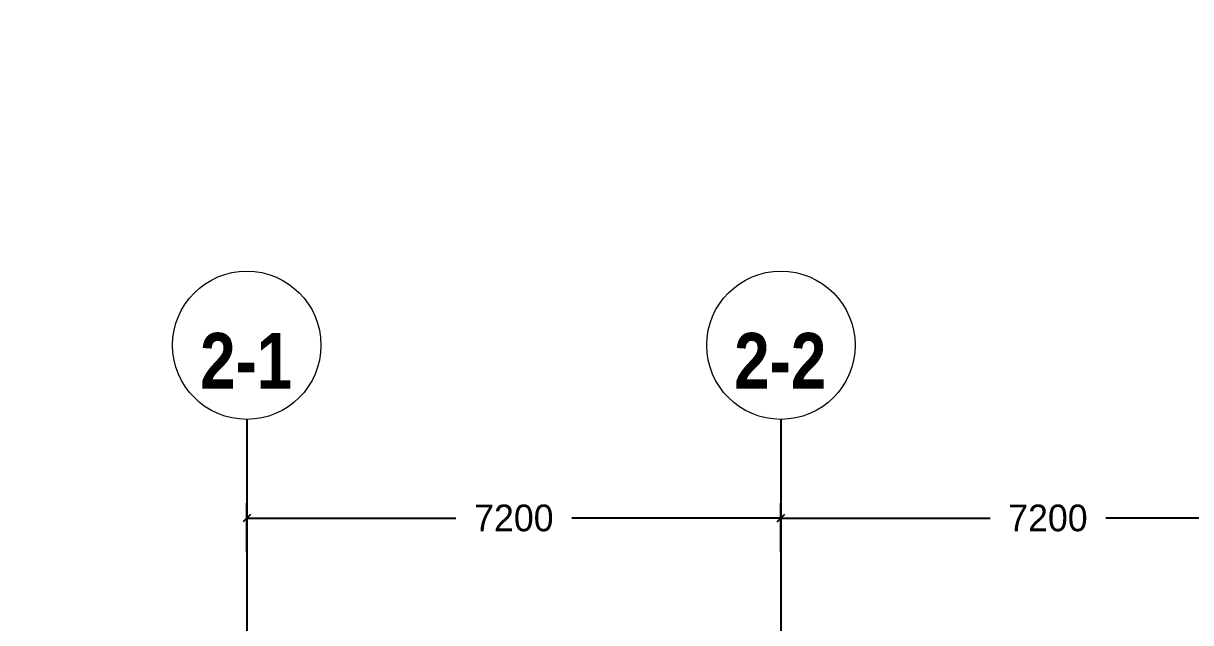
# Model space of a CAD drawing. Header units: millimetres. Extents: x -20146070 to 165023, y -3349561 to 35447.
# Drawn here: x -299211 to -283475, y -38784 to -30700 of the extents above; entities that cross this region are included whole.
import ezdxf
from ezdxf import colors
from ezdxf.entities.mleader import LeaderData, LeaderLine
from ezdxf.math import Vec2, Vec3

# ---------------------------------------------------------------- set-up
doc = ezdxf.new("R2010")
doc.units = ezdxf.units.MM
doc.header["$LTSCALE"] = 50
doc.header["$PDMODE"] = 35
doc.linetypes.add('CONTINOUS', pattern=[0])
doc.layers.get('Defpoints').update_dxf_attribs({"color": 8, "lineweight": 9})
for name, color, linetype in [('M_FIREALAM-_E-', 10, 'Continuous'), ('NW-DIM', 7, 'Continuous'), ('NW_GRID LINE', 8, 'Continuous')]:
    doc.layers.add(name, color=color, linetype=linetype)
doc.layers.add('S-_ANOTGRID_E', color=8, linetype='Continuous', lineweight=9)
doc.styles.add('Arial Narrow_B', font='ARIALNB.TTF', dxfattribs={"height": 750})
doc.styles.add('RomanS', font='romans__.ttf', dxfattribs={"width": 0.75, "height": 40})
doc.dimstyles.new('DI 200', dxfattribs={"dimscale": 2000, "dimtxt": 0.18, "dimasz": 0.05, "dimexe": 0.1, "dimexo": 0.065, "dimgap": 0.09, "dimtad": 0, "dimtih": 1, "dimtoh": 1, "dimdec": 0, "dimzin": 0, "dimdsep": 46, "dimtxsty": 'Standard', "dimblk": 'OBLIQUE', "dimcen": 0.09, "dimse2": 1, "dimadec": 0, "dimazin": 0, "dimtfac": 1, "dimtdec": 0, "dimtofl": 0, "dimtmove": 2, "dimatfit": 3, "dimldrblk": 'DOTBLANK', "dimfxl": 1, "dimtolj": 1, "dimtzin": 0, "dimarcsym": 0})

# ---------------------------------------------------------------- blocks, each defined once
blk = doc.blocks.new('Grid - 4 mm Dia-236334-BLK2 2ND STOREY DOOR SCHEDULE')
at = {"layer": 'S-_ANOTGRID_E'}
blk.add_circle((0, 0), 4, dxfattribs=at)
blk = doc.blocks.new('_Oblique')
at = {"color": 0, "linetype": 'ByBlock', "lineweight": -2}
blk.add_line((-0.5, -0.5), (0.5, 0.5), dxfattribs=at)
blk = doc.blocks.new('*D82')
at = {"layer": 'Defpoints', "color": 0, "transparency": 16777216}
for p in [(-288999, -37374), (-296199, -37963), (-288999, -37963)]:
    blk.add_point(p, dxfattribs=at)
at = {"layer": 'NW-DIM', "color": 0, "lineweight": -2, "transparency": 16777216}
for p, q in [((-296199, -37833), (-296199, -37174)), ((-296199, -37374), (-293379, -37374)), ((-288999, -37374), (-291819, -37374))]:
    blk.add_line(p, q, dxfattribs=at)
at = {"layer": 'NW-DIM', "color": 0, "lineweight": -2, "transparency": 16777216, "xscale": 100, "yscale": 100, "zscale": 100, "rotation": 180}
blk.add_blockref('_Oblique', (-296199, -37374), dxfattribs=at)
at = {"layer": 'NW-DIM', "color": 0, "lineweight": -2, "transparency": 16777216, "xscale": 100, "yscale": 100, "zscale": 100}
blk.add_blockref('_Oblique', (-288999, -37374), dxfattribs=at)
at = {"layer": 'NW-DIM', "color": 0, "transparency": 16777216, "insert": (-292599, -37374), "char_height": 360, "attachment_point": 5}
blk.add_mtext('\\A1;7200', dxfattribs=at)
blk = doc.blocks.new('_DotBlank')
at = {"color": 0, "linetype": 'ByBlock', "lineweight": -2}
blk.add_line((-0.5, 0), (-1, 0), dxfattribs=at)
blk.add_circle((0, 0), 0.5, dxfattribs=at)
blk = doc.blocks.new('*D83')
at = {"layer": 'Defpoints', "color": 0, "transparency": 16777216}
for p in [(-281799, -37374), (-281799, -37374), (-288999, -37963)]:
    blk.add_point(p, dxfattribs=at)
at = {"layer": 'NW-DIM', "color": 0, "lineweight": -2, "transparency": 16777216}
for p, q in [((-288999, -37833), (-288999, -37174)), ((-288999, -37374), (-286179, -37374)), ((-281799, -37374), (-284619, -37374))]:
    blk.add_line(p, q, dxfattribs=at)
at = {"layer": 'NW-DIM', "color": 0, "lineweight": -2, "transparency": 16777216, "xscale": 100, "yscale": 100, "zscale": 100, "rotation": 180}
blk.add_blockref('_Oblique', (-288999, -37374), dxfattribs=at)
at = {"layer": 'NW-DIM', "color": 0, "lineweight": -2, "transparency": 16777216, "xscale": 100, "yscale": 100, "zscale": 100}
blk.add_blockref('_Oblique', (-281799, -37374), dxfattribs=at)
at = {"layer": 'NW-DIM', "color": 0, "transparency": 16777216, "insert": (-285399, -37374), "char_height": 360, "attachment_point": 5}
blk.add_mtext('\\A1;7200', dxfattribs=at)
blk = doc.blocks.new('SMOKE_FC')
at = {"color": 7, "linetype": 'CONTINOUS'}
ml = blk.add_multileader_mtext('Standard', dxfattribs=at)
ml.set_content('{\\fArial|b0|i0|c0|p34;S}', color=7, style='RomanS')
ml.set_leader_properties(color=10)
ml.build(insert=Vec2(0, 0))
ml.multileader.update_dxf_attribs({"dogleg_length": 3.34, "arrow_head_size": 138.2, "scale": 50})
ctx = ml.context
ctx.base_point, ctx.scale, ctx.char_height, ctx.arrow_head_size, ctx.landing_gap_size, ctx.plane_origin = Vec3(10040043.2, 1663039.7), 50, 207.309, 138.2, 138.2, Vec3(10036641.4, 1659230.9)
notes = []
notes.append((ctx, [(0, (0, 0, 0), (0, 0), (1, 0), 1, [])]))
ctx.mtext.insert, ctx.mtext.flow_direction = Vec3(10040181.4, 1663145.2), 5
for ctx, leaders in notes:
    for number, flags, end, landing, length, lines in leaders:
        leader = LeaderData()
        leader.index, (leader.has_last_leader_line, leader.has_dogleg_vector, leader.attachment_direction) = number, flags
        leader.last_leader_point, leader.dogleg_vector, leader.dogleg_length = Vec3(end), Vec3(landing), length
        for number, points, colour, breaks in lines:
            line = LeaderLine()
            line.index, line.vertices, line.color, line.breaks = number, Vec3.list(points), colors.encode_raw_color(colour), breaks
            leader.lines.append(line)
        ctx.leaders.append(leader)
blk = doc.blocks.new('SMOKE')
at = {"color": 7, "linetype": 'CONTINOUS'}
ml = blk.add_multileader_mtext('Standard', dxfattribs=at)
ml.set_content('{\\fArial|b0|i0|c0|p34;S}', color=7, style='RomanS')
ml.set_leader_properties(color=10)
ml.build(insert=Vec2(0, 0))
ml.multileader.update_dxf_attribs({"dogleg_length": 3.34, "arrow_head_size": 171.1, "scale": 50})
ctx = ml.context
ctx.base_point, ctx.scale, ctx.char_height, ctx.arrow_head_size, ctx.landing_gap_size, ctx.plane_origin = Vec3(10040458.9, 1663039.1), 50, 256.669, 171.1, 171.1, Vec3(10036247.2, 1658323.4)
notes = []
notes.append((ctx, [(0, (0, 0, 0), (0, 0), (1, 0), 1, [])]))
ctx.mtext.insert, ctx.mtext.flow_direction = Vec3(10040630, 1663169.6), 5
for ctx, leaders in notes:
    for number, flags, end, landing, length, lines in leaders:
        leader = LeaderData()
        leader.index, (leader.has_last_leader_line, leader.has_dogleg_vector, leader.attachment_direction) = number, flags
        leader.last_leader_point, leader.dogleg_vector, leader.dogleg_length = Vec3(end), Vec3(landing), length
        for number, points, colour, breaks in lines:
            line = LeaderLine()
            line.index, line.vertices, line.color, line.breaks = number, Vec3.list(points), colors.encode_raw_color(colour), breaks
            leader.lines.append(line)
        ctx.leaders.append(leader)

msp = doc.modelspace()

# ---------------------------------------------------------------- linework, layer by layer
at = {"layer": 'NW_GRID LINE'}
for p, q in [((-296199, -36041.6), (-296199, -49631.7)), ((-288999, -36041.6), (-288999, -49631.7))]:
    msp.add_line(p, q, dxfattribs=at)

# ---------------------------------------------------------------- block references
at = {"layer": 'M_FIREALAM-_E-'}
for name, p, xscale, yscale, zscale in [('SMOKE', (-12842896.3, -2136319.2), 1.28, 1.28, 1.28), ('SMOKE', (-12837356.5, -2137100.4), 1.28, 1.28, 1.28), ('SMOKE', (-12842882.2, -2139119.2), 1.28, 1.28, 1.28), ('SMOKE', (-12837356.5, -2141062.9), 1.28, 1.28, 1.28), ('SMOKE', (-12844197.6, -2141531.7), 1.28, 1.28, 1.28), ('SMOKE', (-12841946.4, -2141531.7), 1.28, 1.28, 1.28), ('SMOKE', (-10273997.7, -1718610.1), 1.024, 1.024, 1.024), ('SMOKE', (-10272498.3, -1718640.4), 1.024, 1.024, 1.024), ('SMOKE', (-13016264.7, -2148128.1), 1.28, 1.28, 1.28), ('SMOKE', (-20146070.2, -3348204.7), 2, 2, 2), ('SMOKE_FC', (-20145143.2, -3349560.7), 2, 2, 2)]:
    msp.add_blockref(name, p, dxfattribs=dict(at, xscale=xscale, yscale=yscale, zscale=zscale))
at = {"layer": 'NW_GRID LINE', "xscale": 249.9999999999999, "yscale": 249.9999999999999, "zscale": 249.9999999999999, "rotation": 180}
for p in [(-296199, -35041.6), (-288999, -35041.6)]:
    msp.add_blockref('Grid - 4 mm Dia-236334-BLK2 2ND STOREY DOOR SCHEDULE', p, dxfattribs=at)

# ---------------------------------------------------------------- texts
at = {"layer": 'NW_GRID LINE', "char_height": 750, "width": 1257.5, "attachment_point": 5, "line_spacing_factor": 0.949189, "style": 'Arial Narrow_B'}
for s, insert in [('\\pt2499.9975,5000.0025,7500,9999.9975,12500.0025,15000,17499.9975,20000.0025,22500,24999.9975,27500.0025,30000,32499.9975,35000.0025,37500,39999.9975,42500.0025,45000,47499.9975,50000.0025,52500,54999.9975,57500.0025,60000,62499.9975,65000.0025,67500,69999.9975,72500.0025,75000,77499.9975,80000.0025;2-1', (-296207.5, -35251.1)), ('\\pt2499.9975,5000.0025,7500,9999.9975,12500.0025,15000,17499.9975,20000.0025,22500,24999.9975,27500.0025,30000,32499.9975,35000.0025,37500,39999.9975,42500.0025,45000,47499.9975,50000.0025,52500,54999.9975,57500.0025,60000,62499.9975,65000.0025,67500,69999.9975,72500.0025,75000,77499.9975,80000.0025;2-2', (-289007.5, -35251.1))]:
    msp.add_mtext(s, dxfattribs=dict(at, insert=insert))

# ---------------------------------------------------------------- dimensions: what is measured, and where the dimension line sits
at = {"layer": 'NW-DIM'}
for base, p1, p2, picture, middle in [((-288999, -37373.9), (-296199, -37963.2), (-288999, -37963.2), '*D82', (-292599, -37373.9)), ((-281799, -37373.9), (-288999, -37963.2), (-281799, -37373.9), '*D83', (-285399, -37373.9))]:
    dim = msp.add_linear_dim(base=base, p1=p1, p2=p2, dimstyle='DI 200', dxfattribs=at)
    dim.commit()
    dim.dimension.update_dxf_attribs({"geometry": picture, "text_midpoint": middle})

doc.saveas('drawing.dxf')
